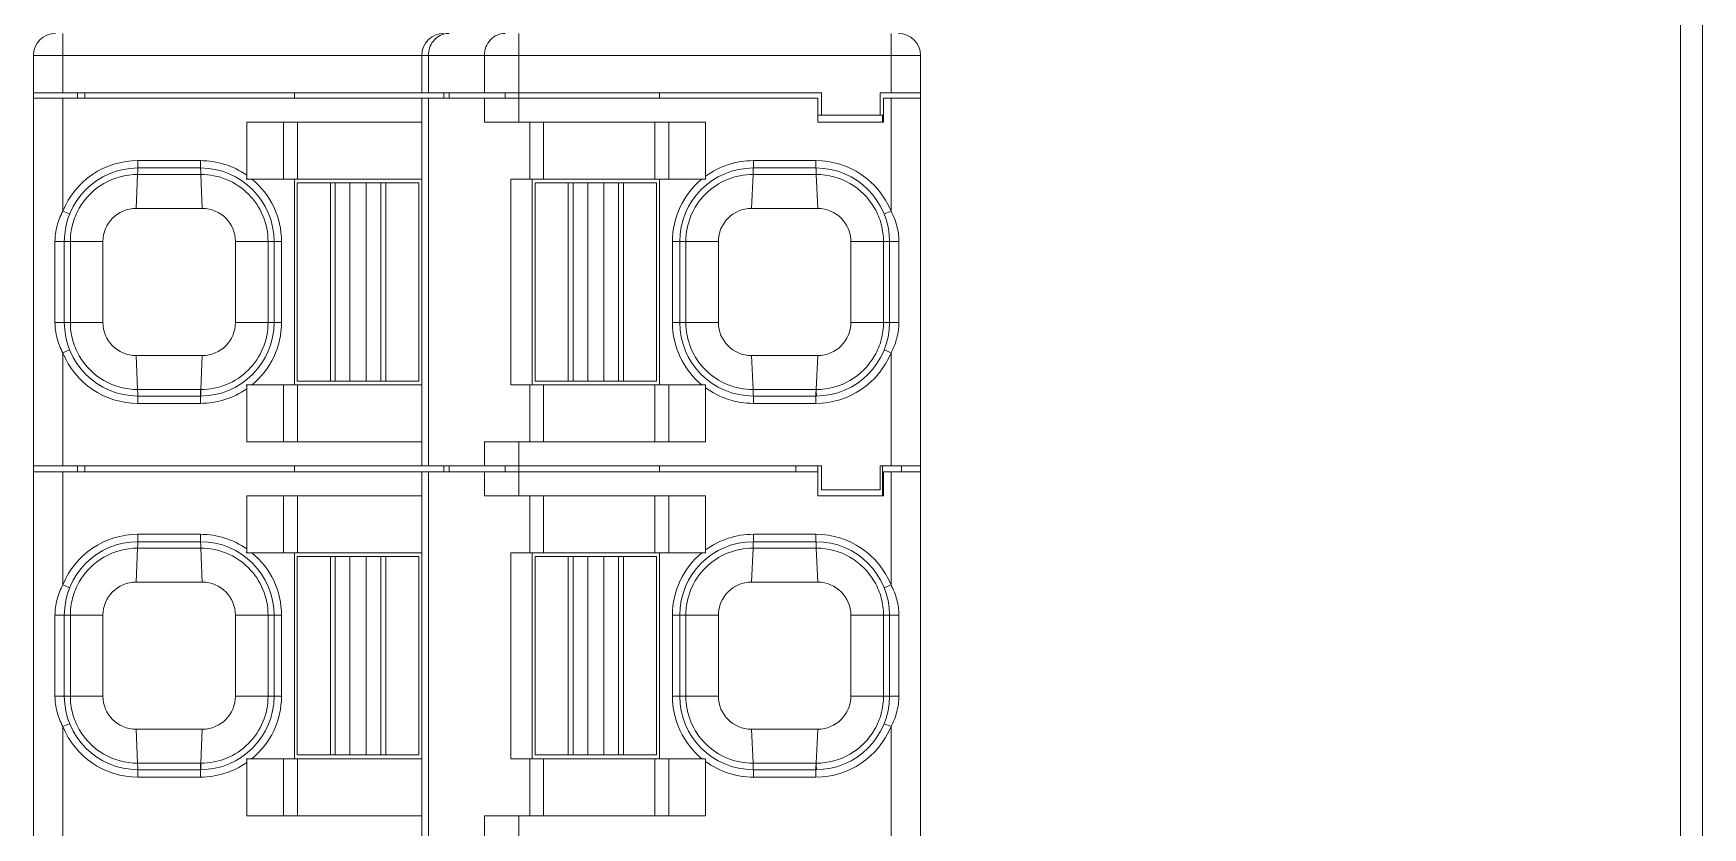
# Model space of a CAD drawing. Header units: millimetres. Extents: x 0 to 1371, y 0 to 812.
# Drawn here: x 145.52 to 168.19, y 702.05 to 712.85 of the extents above; entities that cross this region are included whole.
import ezdxf

# ---------------------------------------------------------------- set-up
doc = ezdxf.new("R2010")
doc.units = ezdxf.units.MM
doc.layers.add('7_ALL_FEATURES', color=7, linetype='Continuous')

msp = doc.modelspace()

# ---------------------------------------------------------------- linework, layer by layer
at = {"layer": '7_ALL_FEATURES', "color": 18, "linetype": 'Continuous', "lineweight": 0, "true_color": 0x000000}
for p, q in [((167.89443, 655.25739), (167.89443, 713.83414)), ((168.19443, 655.25739), (168.19443, 713.97376)), ((145.91943, 712.04017), (145.91943, 712.85017)), ((152.11514, 711.64517), (152.11514, 712.85017)), ((157.16943, 712.04017), (157.16943, 712.85017)), ((157.56943, 712.55017), (145.51943, 712.55017)), ((145.51943, 665.75017), (145.51943, 712.55017)), ((150.79443, 712.55017), (150.79443, 712.04017)), ((150.88489, 712.55017), (150.88489, 712.04017)), ((151.6453, 712.55017), (151.6453, 712.04017)), ((157.56943, 665.75017), (157.56943, 712.55017)), ((156.22443, 712.04017), (145.51943, 712.04017)), ((146.11943, 711.97017), (146.11943, 712.04017)), ((146.21943, 711.97017), (146.21943, 712.04017)), ((149.06443, 711.97017), (149.06443, 712.04017)), ((151.09443, 711.97017), (151.09443, 712.04017)), ((151.16679, 711.97017), (151.16679, 712.04017)), ((151.92721, 711.97017), (151.92721, 712.04017)), ((154.02443, 711.97017), (154.02443, 712.04017)), ((156.22443, 711.74017), (156.22443, 712.04017)), ((157.56943, 712.04017), (157.02443, 712.04017)), ((157.02443, 712.04017), (157.02443, 711.74017)), ((156.17443, 711.97017), (145.51943, 711.97017)), ((145.91943, 710.43199), (145.91943, 711.97017)), ((150.79443, 706.97017), (150.79443, 711.97017)), ((150.88489, 706.97017), (150.88489, 711.97017)), ((151.6453, 711.64517), (151.6453, 711.97017)), ((156.17443, 711.64517), (156.17443, 711.97017)), ((157.56943, 711.97017), (157.06943, 711.97017)), ((157.06943, 711.64517), (157.06943, 711.97017)), ((157.16942, 710.43201), (157.16942, 711.97017)), ((150.79443, 711.64517), (148.41943, 711.64517)), ((148.41944, 710.92179), (148.41943, 711.64517)), ((148.91748, 710.87017), (148.91748, 711.64517)), ((149.10542, 710.87017), (149.10542, 711.64517)), ((151.6453, 711.64517), (154.64943, 711.64517)), ((152.2631, 710.87017), (152.2631, 711.64517)), ((152.45104, 710.87017), (152.45104, 711.64517)), ((153.96343, 710.87017), (153.96343, 711.64517)), ((154.15137, 710.87017), (154.15137, 711.64517)), ((154.64937, 710.90757), (154.64937, 711.64517)), ((156.17443, 711.74017), (157.06943, 711.74017)), ((156.17443, 711.64517), (157.06943, 711.64517)), ((157.05443, 711.74017), (157.05443, 711.64517)), ((147.78943, 711.12017), (146.93943, 711.12017)), ((146.93943, 711.02017), (146.93943, 711.12017)), ((147.78943, 711.02017), (147.78943, 711.12017)), ((156.14943, 711.12017), (155.29943, 711.12017)), ((155.29943, 711.02017), (155.29943, 711.12017)), ((156.14943, 711.02017), (156.14943, 711.12017)), ((146.93543, 710.93218), (146.91443, 710.47017)), ((146.93543, 710.93218), (147.79343, 710.93218)), ((147.78943, 711.02017), (146.93943, 711.02017)), ((147.79343, 710.93218), (147.81443, 710.47017)), ((148.41568, 710.87017), (150.79443, 710.87017)), ((149.06443, 710.87022), (149.06443, 708.07011)), ((152.00347, 710.87017), (154.65122, 710.87017)), ((152.00347, 708.07017), (152.00347, 710.87017)), ((152.29443, 708.07017), (152.29443, 710.87017)), ((154.02443, 710.87017), (154.02443, 708.07017)), ((155.29543, 710.93218), (155.27443, 710.47017)), ((155.29543, 710.93218), (156.15343, 710.93218)), ((156.14943, 711.02017), (155.29943, 711.02017)), ((156.15343, 710.93218), (156.17443, 710.47017)), ((149.10443, 710.82017), (150.75443, 710.82017)), ((149.10443, 708.12017), (149.10443, 710.82017)), ((149.55357, 708.12017), (149.55357, 710.82017)), ((149.62024, 708.12017), (149.62024, 710.82017)), ((149.81948, 708.12017), (149.81948, 710.82017)), ((150.03937, 708.12017), (150.03937, 710.82017)), ((150.23861, 708.12017), (150.23861, 710.82017)), ((150.30528, 708.12017), (150.30528, 710.82017)), ((150.75443, 708.12017), (150.75443, 710.82017)), ((153.98443, 710.82017), (152.33443, 710.82017)), ((152.33443, 710.82017), (152.33443, 708.12017)), ((152.78357, 710.82017), (152.78357, 708.12017)), ((152.85024, 710.82017), (152.85024, 708.12017)), ((153.04948, 710.82017), (153.04948, 708.12017)), ((153.26937, 710.82017), (153.26937, 708.12017)), ((153.46861, 710.82017), (153.46861, 708.12017)), ((153.53528, 710.82017), (153.53528, 708.12017)), ((153.98443, 710.82017), (153.98443, 708.12017)), ((146.01215, 710.39456), (145.91943, 710.43199)), ((146.91443, 710.47017), (147.81443, 710.47017)), ((155.27443, 710.47017), (156.17443, 710.47017)), ((157.0767, 710.39456), (157.16943, 710.43199)), ((145.81276, 710.02017), (146.46443, 710.02017)), ((145.81276, 710.02017), (145.81276, 708.92017)), ((145.93943, 710.02017), (145.93943, 708.92017)), ((146.0214, 708.92017), (146.0214, 710.02017)), ((146.46443, 708.92017), (146.46443, 710.02017)), ((148.26443, 710.02017), (148.88943, 710.02017)), ((148.26443, 710.02017), (148.26443, 708.92017)), ((148.70745, 710.02017), (148.70745, 708.92017)), ((148.78943, 708.92017), (148.78943, 710.02017)), ((148.88943, 708.92017), (148.88943, 710.02017)), ((154.19943, 710.02017), (154.82443, 710.02017)), ((154.19943, 710.02017), (154.19943, 708.92017)), ((154.29943, 710.02017), (154.29943, 708.92017)), ((154.3814, 708.92017), (154.3814, 710.02017)), ((154.82443, 708.92017), (154.82443, 710.02017)), ((156.62443, 710.02017), (157.27609, 710.02017)), ((156.62443, 710.02017), (156.62443, 708.92017)), ((157.06745, 710.02017), (157.06745, 708.92017)), ((157.14943, 710.02017), (157.14943, 708.92017)), ((157.27609, 708.92017), (157.27609, 710.02017)), ((145.81276, 708.92017), (146.46443, 708.92017)), ((148.26443, 708.92017), (148.88943, 708.92017)), ((154.19943, 708.92017), (154.82443, 708.92017)), ((156.62443, 708.92017), (157.27609, 708.92017)), ((146.01215, 708.54578), (145.91943, 708.50834)), ((145.91943, 706.97017), (145.91943, 708.50834)), ((147.81443, 708.47017), (146.91443, 708.47017)), ((146.93543, 708.00816), (146.91443, 708.47017)), ((147.79303, 708.00816), (147.81443, 708.47017)), ((156.17443, 708.47017), (155.27443, 708.47017)), ((155.29543, 708.00816), (155.27443, 708.47017)), ((156.15303, 708.00816), (156.17443, 708.47017)), ((157.0767, 708.54578), (157.16943, 708.50834)), ((157.16943, 706.97017), (157.16943, 708.50834)), ((147.79303, 708.00816), (146.93543, 708.00816)), ((146.93943, 707.92017), (147.78943, 707.92017)), ((146.93943, 707.92017), (146.93943, 707.82017)), ((147.78943, 707.92017), (147.78943, 707.82017)), ((148.41568, 708.07017), (150.79443, 708.07017)), ((148.4195, 708.01847), (148.4195, 707.29517)), ((148.91748, 707.29517), (148.91748, 708.07017)), ((149.10443, 708.12017), (150.75443, 708.12017)), ((149.10542, 707.29517), (149.10542, 708.07017)), ((154.65122, 708.07017), (152.00347, 708.07017)), ((152.2631, 707.29517), (152.2631, 708.07017)), ((153.98443, 708.12017), (152.33443, 708.12017)), ((152.45104, 707.29517), (152.45104, 708.07017)), ((153.96343, 707.29517), (153.96343, 708.07017)), ((154.15137, 707.29517), (154.15137, 708.07017)), ((154.64942, 708.03285), (154.64942, 707.29517)), ((156.15303, 708.00816), (155.29543, 708.00816)), ((155.29943, 707.92017), (156.14943, 707.92017)), ((155.29943, 707.92017), (155.29943, 707.82017)), ((156.14943, 707.92017), (156.14943, 707.82017)), ((156.1573, 707.92031), (156.15743, 707.92021)), ((146.93943, 707.82017), (147.78943, 707.82017)), ((155.29943, 707.82017), (156.14943, 707.82017)), ((150.79443, 707.29517), (148.41943, 707.29517)), ((154.64942, 707.29517), (151.6453, 707.29517)), ((151.6453, 707.29517), (151.6453, 706.97017)), ((152.11514, 706.56517), (152.11514, 707.29517)), ((145.51943, 706.97017), (156.22443, 706.97017)), ((156.17443, 706.89017), (145.51943, 706.89017)), ((145.91943, 705.35199), (145.91943, 706.89017)), ((146.11943, 706.89017), (146.11943, 706.97017)), ((146.21943, 706.89017), (146.21943, 706.97017)), ((149.06443, 706.89017), (149.06443, 706.97017)), ((150.79443, 701.89017), (150.79443, 706.89017)), ((150.88489, 701.89017), (150.88489, 706.89017)), ((151.09443, 706.89017), (151.09443, 706.97017)), ((151.16679, 706.89017), (151.16679, 706.97017)), ((151.6453, 706.56517), (151.6453, 706.89017)), ((151.92721, 706.89017), (151.92721, 706.97017)), ((154.02443, 706.89017), (154.02443, 706.97017)), ((155.87443, 706.97017), (155.87443, 706.89017)), ((156.17443, 706.56517), (156.17443, 706.97017)), ((156.22443, 706.64517), (156.22443, 706.97017)), ((157.02443, 706.97017), (157.56943, 706.97017)), ((157.02443, 706.64517), (157.02443, 706.97017)), ((157.05443, 706.97017), (157.05443, 706.56517)), ((157.56943, 706.89017), (157.06943, 706.89017)), ((157.06943, 706.56517), (157.06943, 706.89017)), ((157.16942, 705.35201), (157.16942, 706.89017)), ((157.31423, 706.89017), (157.31423, 706.97017)), ((150.79443, 706.56517), (148.41943, 706.56517)), ((148.41944, 705.84179), (148.41943, 706.56517)), ((148.91748, 705.79017), (148.91748, 706.56517)), ((149.10542, 705.79017), (149.10542, 706.56517)), ((151.6453, 706.56517), (154.64943, 706.56517)), ((152.2631, 705.79017), (152.2631, 706.56517)), ((152.45104, 705.79017), (152.45104, 706.56517)), ((153.96343, 705.79017), (153.96343, 706.56517)), ((154.15137, 705.79017), (154.15137, 706.56517)), ((154.64937, 705.82757), (154.64937, 706.56517)), ((156.17443, 706.56517), (157.06943, 706.56517)), ((156.22443, 706.64517), (157.02443, 706.64517)), ((147.78943, 706.04017), (146.93943, 706.04017)), ((146.93943, 705.94017), (146.93943, 706.04017)), ((147.78943, 705.94017), (146.93943, 705.94017)), ((147.78943, 705.94017), (147.78943, 706.04017)), ((156.14943, 706.04017), (155.29943, 706.04017)), ((155.29943, 705.94017), (155.29943, 706.04017)), ((156.14943, 705.94017), (155.29943, 705.94017)), ((156.14943, 705.94017), (156.14943, 706.04017)), ((146.93543, 705.85218), (146.91443, 705.39017)), ((146.93543, 705.85218), (147.79343, 705.85218)), ((147.79343, 705.85218), (147.81443, 705.39017)), ((148.41568, 705.79017), (150.79443, 705.79017)), ((149.06443, 705.79022), (149.06443, 702.99011)), ((149.10443, 705.74017), (150.75443, 705.74017)), ((149.10443, 703.04017), (149.10443, 705.74017)), ((149.55357, 703.04017), (149.55357, 705.74017)), ((149.62024, 703.04017), (149.62024, 705.74017)), ((149.81948, 703.04017), (149.81948, 705.74017)), ((150.03937, 703.04017), (150.03937, 705.74017)), ((150.23861, 703.04017), (150.23861, 705.74017)), ((150.30528, 703.04017), (150.30528, 705.74017)), ((150.75443, 703.04017), (150.75443, 705.74017)), ((152.00347, 705.79017), (154.65122, 705.79017)), ((152.00347, 702.99017), (152.00347, 705.79017)), ((152.29443, 702.99017), (152.29443, 705.79017)), ((153.98443, 705.74017), (152.33443, 705.74017)), ((152.33443, 705.74017), (152.33443, 703.04017)), ((152.78357, 705.74017), (152.78357, 703.04017)), ((152.85024, 705.74017), (152.85024, 703.04017)), ((153.04948, 705.74017), (153.04948, 703.04017)), ((153.26937, 705.74017), (153.26937, 703.04017)), ((153.46861, 705.74017), (153.46861, 703.04017)), ((153.53528, 705.74017), (153.53528, 703.04017)), ((153.98443, 705.74017), (153.98443, 703.04017)), ((154.02443, 705.79017), (154.02443, 702.99017)), ((155.29543, 705.85218), (155.27443, 705.39017)), ((155.29543, 705.85218), (156.15343, 705.85218)), ((156.15343, 705.85218), (156.17443, 705.39017)), ((146.01215, 705.31456), (145.91943, 705.35199)), ((146.91443, 705.39017), (147.81443, 705.39017)), ((155.27443, 705.39017), (156.17443, 705.39017)), ((157.0767, 705.31456), (157.16943, 705.35199)), ((145.81276, 704.94017), (146.46443, 704.94017)), ((145.81276, 704.94017), (145.81276, 703.84017)), ((145.93943, 704.94017), (145.93943, 703.84017)), ((146.0214, 703.84017), (146.0214, 704.94017)), ((146.46443, 703.84017), (146.46443, 704.94017)), ((148.26443, 704.94017), (148.88943, 704.94017)), ((148.26443, 704.94017), (148.26443, 703.84017)), ((148.70745, 704.94017), (148.70745, 703.84017)), ((148.78943, 703.84017), (148.78943, 704.94017)), ((148.88943, 703.84017), (148.88943, 704.94017)), ((154.19943, 704.94017), (154.82443, 704.94017)), ((154.19943, 704.94017), (154.19943, 703.84017)), ((154.29943, 704.94017), (154.29943, 703.84017)), ((154.3814, 703.84017), (154.3814, 704.94017)), ((154.82443, 703.84017), (154.82443, 704.94017)), ((156.62443, 704.94017), (157.27609, 704.94017)), ((156.62443, 704.94017), (156.62443, 703.84017)), ((157.06745, 704.94017), (157.06745, 703.84017)), ((157.14943, 704.94017), (157.14943, 703.84017)), ((157.27609, 703.84017), (157.27609, 704.94017)), ((145.81276, 703.84017), (146.46443, 703.84017)), ((148.26443, 703.84017), (148.88943, 703.84017)), ((154.19943, 703.84017), (154.82443, 703.84017)), ((156.62443, 703.84017), (157.27609, 703.84017)), ((146.01215, 703.46578), (145.91943, 703.42834)), ((145.91943, 701.89017), (145.91943, 703.42834)), ((147.81443, 703.39017), (146.91443, 703.39017)), ((146.93543, 702.92816), (146.91443, 703.39017)), ((147.79303, 702.92816), (147.81443, 703.39017)), ((156.17443, 703.39017), (155.27443, 703.39017)), ((155.29543, 702.92816), (155.27443, 703.39017)), ((156.15303, 702.92816), (156.17443, 703.39017)), ((157.0767, 703.46578), (157.16943, 703.42834)), ((157.16943, 701.89017), (157.16943, 703.42834)), ((147.79303, 702.92816), (146.93543, 702.92816)), ((148.41568, 702.99017), (150.79443, 702.99017)), ((148.4195, 702.93847), (148.4195, 702.21517)), ((148.91748, 702.21517), (148.91748, 702.99017)), ((149.10443, 703.04017), (150.75443, 703.04017)), ((149.10542, 702.21517), (149.10542, 702.99017)), ((154.65122, 702.99017), (152.00347, 702.99017)), ((152.2631, 702.21517), (152.2631, 702.99017)), ((153.98443, 703.04017), (152.33443, 703.04017)), ((152.45104, 702.21517), (152.45104, 702.99017)), ((153.96343, 702.21517), (153.96343, 702.99017)), ((154.15137, 702.21517), (154.15137, 702.99017)), ((154.64942, 702.95285), (154.64942, 702.21517)), ((156.15303, 702.92816), (155.29543, 702.92816)), ((146.93943, 702.84017), (147.78943, 702.84017)), ((146.93943, 702.84017), (146.93943, 702.74017)), ((146.93943, 702.74017), (147.78943, 702.74017)), ((147.78943, 702.84017), (147.78943, 702.74017)), ((155.29943, 702.84017), (156.14943, 702.84017)), ((155.29943, 702.84017), (155.29943, 702.74017)), ((155.29943, 702.74017), (156.14943, 702.74017)), ((156.14943, 702.84017), (156.14943, 702.74017)), ((156.1573, 702.84031), (156.15743, 702.84021)), ((150.79443, 702.21517), (148.41943, 702.21517)), ((154.64942, 702.21517), (151.6453, 702.21517)), ((151.6453, 702.21517), (151.6453, 701.89017)), ((152.11514, 701.48517), (152.11514, 702.21517))]:
    msp.add_line(p, q, dxfattribs=at)
for centre, radius, start, end in [((145.81943, 712.55017), 0.3, 90, 180), ((151.09443, 712.55017), 0.3, 90, 180), ((151.16708, 712.58406), 0.26611, 90.061683, 101.988806), ((157.26943, 712.55017), 0.3, 0, 90), ((146.93943, 710.02017), 1.09999, 90, 158.013597), ((147.78943, 710.02017), 1.1, 55.055396, 90), ((155.29943, 710.02017), 1.1, 90, 126.224453), ((156.14943, 710.02017), 1.09999, 21.987022, 90), ((146.93943, 710.02017), 1, 90, 180), ((146.93357, 710.01993), 0.91224, 89.883472, 150.174956), ((147.78943, 710.02017), 1, 0, 90), ((147.79545, 710.02018), 0.91199, 359.999107, 90.127056), ((147.78943, 710.02017), 1.09999, 0, 50.603698), ((155.29943, 710.02017), 1.09999, 129.397312, 180), ((155.29943, 710.02017), 1, 90, 180), ((155.2934, 710.02019), 0.91199, 89.872468, 180.001328), ((156.14943, 710.02017), 1, 0, 90), ((156.15528, 710.01996), 0.91222, 29.818609, 90.116631), ((146.93403, 710.02014), 0.91254, 150.200932, 165.27032), ((146.91443, 710.02017), 0.45, 90, 180), ((147.81443, 710.02017), 0.45, 0, 90), ((155.27443, 710.02017), 0.45, 90, 180), ((156.17443, 710.02017), 0.45, 0, 90), ((156.15483, 710.02007), 0.91255, 14.730906, 29.798046), ((146.94046, 710.019), 0.91905, 165.302987, 179.92685), ((156.14881, 710.01909), 0.91862, 0.067253, 14.694668), ((146.93943, 708.92017), 1, 180, 270), ((146.94004, 708.92125), 0.91862, 180.067254, 194.694668), ((146.91443, 708.92017), 0.45, 180, 270), ((147.78943, 708.92017), 1, 270, 0), ((147.79546, 708.92015), 0.91198, 269.846783, 0.001231), ((147.81443, 708.92017), 0.45, 270, 360), ((147.78943, 708.92017), 1.09999, 309.396277, 360), ((155.29943, 708.92017), 1.09999, 180, 230.602644), ((155.29943, 708.92017), 1, 180, 270), ((155.2934, 708.92015), 0.91199, 179.999083, 270.127081), ((155.27443, 708.92017), 0.45, 180, 270), ((156.14943, 708.92017), 1, 270, 0), ((156.17443, 708.92017), 0.45, 270, 360), ((156.14906, 708.92122), 0.91839, 345.297132, 359.934454), ((146.93402, 708.92027), 0.91255, 194.730906, 209.798047), ((156.15481, 708.9203), 0.91259, 330.190944, 345.261191), ((146.93943, 708.92017), 1.09999, 201.986403, 270), ((146.93357, 708.92038), 0.91222, 209.818609, 270.11663), ((156.14943, 708.92017), 1.09999, 270, 338.013597), ((156.15536, 708.92027), 0.9121, 269.853649, 330.175585), ((147.78943, 708.92017), 1.1, 270, 304.94428), ((155.29943, 708.92017), 1.1, 233.775266, 270), ((146.93943, 704.94017), 1.09999, 90, 158.013597), ((146.93943, 704.94017), 1, 90, 180), ((147.78943, 704.94017), 1.1, 55.055396, 90), ((147.78943, 704.94017), 1, 0, 90), ((155.29943, 704.94017), 1, 90, 180), ((155.29943, 704.94017), 1.1, 90, 126.224453), ((156.14943, 704.94017), 1.09999, 21.987022, 90), ((156.14943, 704.94017), 1, 0, 90), ((146.93357, 704.93993), 0.91224, 89.883472, 150.174956), ((147.79545, 704.94018), 0.91199, 359.999107, 90.127056), ((147.78943, 704.94017), 1.09999, 0, 50.603698), ((155.29943, 704.94017), 1.09999, 129.397312, 180), ((155.2934, 704.94019), 0.91199, 89.872468, 180.001328), ((156.15528, 704.93996), 0.91222, 29.818609, 90.116631), ((146.93403, 704.94014), 0.91254, 150.200932, 165.27032), ((146.91443, 704.94017), 0.45, 90, 180), ((147.81443, 704.94017), 0.45, 0, 90), ((155.27443, 704.94017), 0.45, 90, 180), ((156.17443, 704.94017), 0.45, 0, 90), ((156.15483, 704.94007), 0.91255, 14.730906, 29.798046), ((146.94046, 704.939), 0.91905, 165.302987, 179.92685), ((156.14881, 704.93909), 0.91862, 0.067253, 14.694668), ((146.93943, 703.84017), 1, 180, 270), ((146.94004, 703.84125), 0.91862, 180.067254, 194.694668), ((146.91443, 703.84017), 0.45, 180, 270), ((147.78943, 703.84017), 1, 270, 0), ((147.79546, 703.84015), 0.91198, 269.846783, 0.001231), ((147.81443, 703.84017), 0.45, 270, 360), ((147.78943, 703.84017), 1.09999, 309.396277, 360), ((155.29943, 703.84017), 1.09999, 180, 230.602644), ((155.29943, 703.84017), 1, 180, 270), ((155.2934, 703.84015), 0.91199, 179.999083, 270.127081), ((155.27443, 703.84017), 0.45, 180, 270), ((156.14943, 703.84017), 1, 270, 0), ((156.17443, 703.84017), 0.45, 270, 360), ((156.14906, 703.84122), 0.91839, 345.297132, 359.934454), ((146.93402, 703.84027), 0.91255, 194.730906, 209.798047), ((156.15481, 703.8403), 0.91259, 330.190944, 345.261191), ((146.93943, 703.84017), 1.09999, 201.986403, 270), ((146.93357, 703.84038), 0.91222, 209.818609, 270.11663), ((156.14943, 703.84017), 1.09999, 270, 338.013597), ((156.15536, 703.84027), 0.9121, 269.853649, 330.175585), ((147.78943, 703.84017), 1.1, 270, 304.94428), ((155.29943, 703.84017), 1.1, 233.775266, 270)]:
    msp.add_arc(centre, radius, start, end, dxfattribs=at)
for points, knots in [([(150.88489, 712.55017), (150.88489, 712.58428), (150.89592, 712.65262), (150.94389, 712.74334), (151.01801, 712.81207), (151.08007, 712.83764), (151.1118, 712.84437)], [0, 0, 0, 0, 0.25600029, 0.50894576, 0.75658084, 1, 1, 1, 1]), ([(151.6453, 712.55017), (151.6453, 712.5891), (151.65967, 712.66711), (151.72173, 712.76674), (151.81541, 712.8342), (151.89045, 712.85017), (151.92721, 712.85017)], [0, 0, 0, 0, 0.25713619, 0.51015147, 0.75722159, 1, 1, 1, 1]), ([(146.93543, 710.93218), (146.93582, 710.94479), (146.93623, 710.96247), (146.93687, 710.98426), (146.93731, 710.99684), (146.93793, 711.00638), (146.93817, 711.01396), (146.93906, 711.01724), (146.93893, 711.02017), (146.93943, 711.02017)], [0, 0, 0, 0, 0.42920192, 0.60118891, 0.74319108, 0.85453344, 0.93460535, 0.98305365, 1, 1, 1, 1]), ([(147.79343, 710.93218), (147.7932, 710.94479), (147.7927, 710.96654), (147.79198, 710.99187), (147.79113, 711.0064), (147.79079, 711.01394), (147.79002, 711.0173), (147.78994, 711.02017), (147.78943, 711.02017)], [0, 0, 0, 0, 0.42897281, 0.74281276, 0.85410319, 0.93415046, 0.9826458, 1, 1, 1, 1]), ([(148.41944, 710.92179), (148.41944, 710.90868), (148.41863, 710.89139), (148.41634, 710.87427), (148.41568, 710.87017)], [0, 0, 0, 0, 0.75929453, 1, 1, 1, 1]), ([(155.29543, 710.93218), (155.29582, 710.94479), (155.29623, 710.96247), (155.29687, 710.98426), (155.29731, 710.99684), (155.29793, 711.00638), (155.29817, 711.01396), (155.29906, 711.01724), (155.29893, 711.02017), (155.29943, 711.02017)], [0, 0, 0, 0, 0.42920193, 0.60118891, 0.74319108, 0.85453345, 0.93460536, 0.98305366, 1, 1, 1, 1]), ([(156.15343, 710.93218), (156.1532, 710.94479), (156.1527, 710.96654), (156.15198, 710.99187), (156.15113, 711.0064), (156.15079, 711.01394), (156.15002, 711.0173), (156.14994, 711.02017), (156.14943, 711.02017)], [0, 0, 0, 0, 0.42897281, 0.74281276, 0.85410319, 0.93415046, 0.9826458, 1, 1, 1, 1]), ([(145.91943, 710.43199), (145.88555, 710.36907), (145.83167, 710.23511), (145.81276, 710.09161), (145.81276, 710.02017)], [0, 0, 0, 0, 0.50004439, 1, 1, 1, 1]), ([(157.27609, 710.02017), (157.27609, 710.09162), (157.25718, 710.23512), (157.20329, 710.36909), (157.16942, 710.43201)], [0, 0, 0, 0, 0.49995567, 1, 1, 1, 1]), ([(145.81276, 708.92017), (145.81276, 708.84872), (145.83167, 708.70523), (145.88555, 708.57126), (145.91943, 708.50834)], [0, 0, 0, 0, 0.4999558, 1, 1, 1, 1]), ([(157.16943, 708.50834), (157.2033, 708.57126), (157.25718, 708.70523), (157.27609, 708.84872), (157.27609, 708.92017)], [0, 0, 0, 0, 0.50004449, 1, 1, 1, 1]), ([(146.93542, 708.00816), (146.93566, 707.99555), (146.93615, 707.97379), (146.93687, 707.94847), (146.93772, 707.93394), (146.93806, 707.9264), (146.93883, 707.92304), (146.93892, 707.92017), (146.93943, 707.92017)], [0, 0, 0, 0, 0.42897284, 0.74281277, 0.8541032, 0.93415046, 0.9826458, 1, 1, 1, 1]), ([(147.78943, 707.92017), (147.78895, 707.92016), (147.79016, 707.92322), (147.78914, 707.92633), (147.7899, 707.934), (147.78974, 707.94351), (147.78984, 707.95611), (147.79011, 707.97792), (147.79165, 707.99559), (147.79303, 708.00816)], [0, 0, 0, 0, 0.01610803, 0.06429619, 0.14430555, 0.25564457, 0.39768273, 0.56964062, 1, 1, 1, 1]), ([(147.79303, 708.00816), (147.79477, 707.99567), (147.79466, 707.97381), (147.79464, 707.94846), (147.79603, 707.93399), (147.79633, 707.92641), (147.79714, 707.92315), (147.79693, 707.9202), (147.79743, 707.92021)], [0, 0, 0, 0, 0.42931041, 0.7433132, 0.85477965, 0.93486648, 0.98321314, 1, 1, 1, 1]), ([(148.41568, 708.07017), (148.41634, 708.06606), (148.41863, 708.04891), (148.41944, 708.03158), (148.41944, 708.01844)], [0, 0, 0, 0, 0.24070298, 1, 1, 1, 1]), ([(155.29542, 708.00816), (155.29566, 707.99555), (155.29615, 707.97379), (155.29687, 707.94847), (155.29772, 707.93394), (155.29806, 707.9264), (155.29883, 707.92304), (155.29892, 707.92017), (155.29943, 707.92017)], [0, 0, 0, 0, 0.42897284, 0.74281277, 0.8541032, 0.93415046, 0.9826458, 1, 1, 1, 1]), ([(156.14943, 707.92017), (156.14895, 707.92016), (156.15016, 707.92322), (156.14914, 707.92633), (156.1499, 707.934), (156.14974, 707.94351), (156.14984, 707.95611), (156.15011, 707.97792), (156.15165, 707.99559), (156.15303, 708.00816)], [0, 0, 0, 0, 0.01610803, 0.06429619, 0.14430555, 0.25564457, 0.39768273, 0.56964062, 1, 1, 1, 1]), ([(156.15303, 708.00816), (156.15472, 707.99603), (156.15491, 707.97469), (156.15418, 707.94735), (156.15707, 707.93085), (156.15615, 707.92226), (156.1573, 707.92031)], [0, 0, 0, 0, 0.41741264, 0.72721395, 0.92278675, 1, 1, 1, 1]), ([(146.93543, 705.85218), (146.93582, 705.86479), (146.93623, 705.88247), (146.93687, 705.90426), (146.93731, 705.91684), (146.93793, 705.92638), (146.93817, 705.93396), (146.93906, 705.93724), (146.93893, 705.94017), (146.93943, 705.94017)], [0, 0, 0, 0, 0.42920192, 0.60118891, 0.74319108, 0.85453344, 0.93460535, 0.98305365, 1, 1, 1, 1]), ([(147.79343, 705.85218), (147.7932, 705.86479), (147.7927, 705.88654), (147.79198, 705.91187), (147.79113, 705.9264), (147.79079, 705.93394), (147.79002, 705.9373), (147.78994, 705.94017), (147.78943, 705.94017)], [0, 0, 0, 0, 0.42897281, 0.74281276, 0.85410319, 0.93415046, 0.9826458, 1, 1, 1, 1]), ([(155.29543, 705.85218), (155.29582, 705.86479), (155.29623, 705.88247), (155.29687, 705.90426), (155.29731, 705.91684), (155.29793, 705.92638), (155.29817, 705.93396), (155.29906, 705.93724), (155.29893, 705.94017), (155.29943, 705.94017)], [0, 0, 0, 0, 0.42920193, 0.60118891, 0.74319108, 0.85453345, 0.93460536, 0.98305366, 1, 1, 1, 1]), ([(156.15343, 705.85218), (156.1532, 705.86479), (156.1527, 705.88654), (156.15198, 705.91187), (156.15113, 705.9264), (156.15079, 705.93394), (156.15002, 705.9373), (156.14994, 705.94017), (156.14943, 705.94017)], [0, 0, 0, 0, 0.42897281, 0.74281276, 0.85410319, 0.93415046, 0.9826458, 1, 1, 1, 1]), ([(148.41944, 705.84179), (148.41944, 705.82868), (148.41863, 705.81139), (148.41634, 705.79427), (148.41568, 705.79017)], [0, 0, 0, 0, 0.75929453, 1, 1, 1, 1]), ([(145.91943, 705.35199), (145.88555, 705.28907), (145.83167, 705.15511), (145.81276, 705.01161), (145.81276, 704.94017)], [0, 0, 0, 0, 0.50004439, 1, 1, 1, 1]), ([(157.27609, 704.94017), (157.27609, 705.01162), (157.25718, 705.15512), (157.20329, 705.28909), (157.16942, 705.35201)], [0, 0, 0, 0, 0.49995567, 1, 1, 1, 1]), ([(145.81276, 703.84017), (145.81276, 703.76872), (145.83167, 703.62523), (145.88555, 703.49126), (145.91943, 703.42834)], [0, 0, 0, 0, 0.4999558, 1, 1, 1, 1]), ([(157.16943, 703.42834), (157.2033, 703.49126), (157.25718, 703.62523), (157.27609, 703.76872), (157.27609, 703.84017)], [0, 0, 0, 0, 0.50004449, 1, 1, 1, 1]), ([(146.93542, 702.92816), (146.93566, 702.91555), (146.93615, 702.89379), (146.93687, 702.86847), (146.93772, 702.85394), (146.93806, 702.8464), (146.93883, 702.84304), (146.93892, 702.84017), (146.93943, 702.84017)], [0, 0, 0, 0, 0.42897284, 0.74281277, 0.8541032, 0.93415046, 0.9826458, 1, 1, 1, 1]), ([(147.78943, 702.84017), (147.78895, 702.84016), (147.79016, 702.84322), (147.78914, 702.84633), (147.7899, 702.854), (147.78974, 702.86351), (147.78984, 702.87611), (147.79011, 702.89792), (147.79165, 702.91559), (147.79303, 702.92816)], [0, 0, 0, 0, 0.01610803, 0.06429619, 0.14430555, 0.25564457, 0.39768273, 0.56964062, 1, 1, 1, 1]), ([(147.79303, 702.92816), (147.79477, 702.91567), (147.79466, 702.89381), (147.79464, 702.86846), (147.79603, 702.85399), (147.79633, 702.84641), (147.79714, 702.84315), (147.79693, 702.8402), (147.79743, 702.84021)], [0, 0, 0, 0, 0.42931041, 0.7433132, 0.85477965, 0.93486648, 0.98321314, 1, 1, 1, 1]), ([(148.41568, 702.99017), (148.41634, 702.98606), (148.41863, 702.96891), (148.41944, 702.95158), (148.41944, 702.93844)], [0, 0, 0, 0, 0.24070298, 1, 1, 1, 1]), ([(155.29542, 702.92816), (155.29566, 702.91555), (155.29615, 702.89379), (155.29687, 702.86847), (155.29772, 702.85394), (155.29806, 702.8464), (155.29883, 702.84304), (155.29892, 702.84017), (155.29943, 702.84017)], [0, 0, 0, 0, 0.42897284, 0.74281277, 0.8541032, 0.93415046, 0.9826458, 1, 1, 1, 1]), ([(156.14943, 702.84017), (156.14895, 702.84016), (156.15016, 702.84322), (156.14914, 702.84633), (156.1499, 702.854), (156.14974, 702.86351), (156.14984, 702.87611), (156.15011, 702.89792), (156.15165, 702.91559), (156.15303, 702.92816)], [0, 0, 0, 0, 0.01610803, 0.06429619, 0.14430555, 0.25564457, 0.39768273, 0.56964062, 1, 1, 1, 1]), ([(156.15303, 702.92816), (156.15472, 702.91603), (156.15491, 702.89469), (156.15418, 702.86735), (156.15707, 702.85085), (156.15615, 702.84226), (156.1573, 702.84031)], [0, 0, 0, 0, 0.41741264, 0.72721395, 0.92278675, 1, 1, 1, 1])]:
    msp.add_open_spline(points, degree=3, knots=knots, dxfattribs=at)
for points in [[(154.65122, 710.87017), (154.64996, 710.88259), (154.64942, 710.8951), (154.64942, 710.90758)], [(154.64942, 708.03285), (154.64942, 708.0453), (154.64996, 708.05778), (154.65122, 708.07017)], [(154.65122, 705.79017), (154.64996, 705.80259), (154.64942, 705.8151), (154.64942, 705.82758)], [(154.64942, 702.95285), (154.64942, 702.9653), (154.64996, 702.97778), (154.65122, 702.99017)]]:
    msp.add_open_spline(points, degree=3, dxfattribs=at)

doc.saveas('drawing.dxf')
